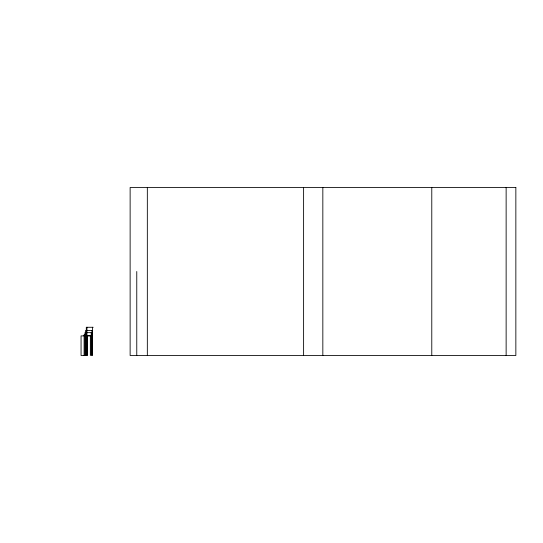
<?xml version="1.0" encoding="UTF-8"?>
<svg xmlns="http://www.w3.org/2000/svg" width="543" height="543" viewBox="0 0 543 543"><rect width="100%" height="100%" fill="white"/><g stroke="black" fill="none" stroke-linecap="round" stroke-linejoin="round"><path stroke-width="0.81" d="M93.206 327.273L86.303 327.273L86.303 355.502M92.568 330.429L85.665 330.429L85.665 355.502M91.923 332.649L84.966 332.649L84.966 355.502M84.966 334.793L84.097 334.793L84.097 355.502M84.097 335.703L84.966 335.703M86.446 335.703L91.231 335.703M84.199 335.893L81.063 335.893L81.063 355.502L87.328 355.502L87.328 335.893M86.446 335.893L90.355 335.893M506.137 187.498L506.137 355.502M431.78 187.498L431.78 355.502M322.834 187.498L322.834 355.502M303.605 187.498L303.605 355.502M147.336 187.498L147.336 355.502M136.768 271.5L136.768 355.502M92.568 327.273L92.568 355.502M91.923 330.429L91.923 355.502M91.231 332.649L91.231 355.502M90.355 335.703L90.355 355.502M86.948 327.273L86.948 355.502M515.85 187.498L130.13 187.498L130.13 355.502L515.85 355.502L515.85 187.498"/></g></svg>
